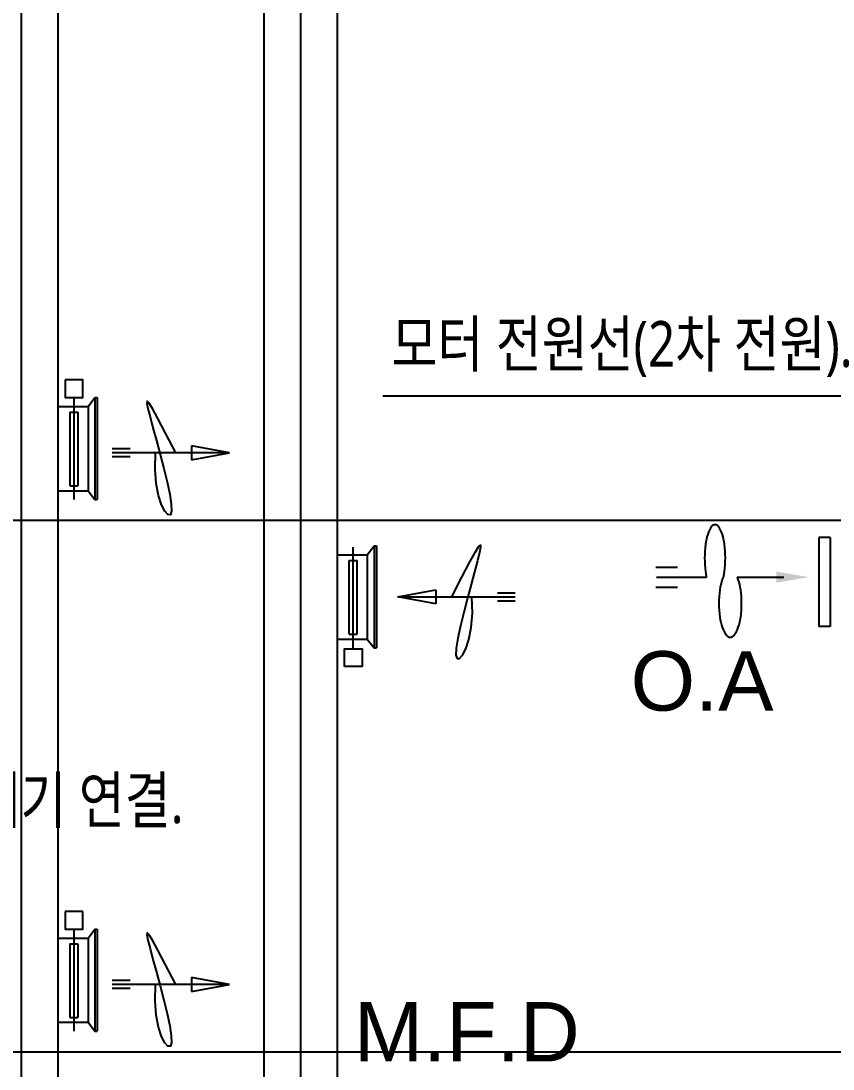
# Model space of a CAD drawing. Header units: millimetres. Extents: x 8533 to 164433, y 5768 to 115327.
# Drawn here: x 40768 to 46090, y 25303 to 32174 of the extents above; entities that cross this region are included whole.
import ezdxf
from ezdxf.enums import TextEntityAlignment as Align

# ---------------------------------------------------------------- set-up
doc = ezdxf.new("R2010")
doc.units = ezdxf.units.MM
doc.header["$LTSCALE"] = 250
for name, color, linetype in [('AA-XXXX-DIMS', 7, 'Continuous'), ('ARC', 8, 'Continuous'), ('FTEXT', 2, 'Continuous'), ('OUT', 4, 'Continuous'), ('p', 3, 'Continuous'), ('st', 4, 'Continuous'), ('전실제연_인버터', 3, 'Continuous')]:
    doc.layers.add(name, color=color, linetype=linetype)
doc.styles.add('DM', font='')
doc.styles.add('STYLE1', font='arial.ttf')
doc.styles.add('맑은고딕', font='')
doc.styles.get('DM').set_extended_font_data('Malgun Gothic')
doc.styles.get('맑은고딕').set_extended_font_data('Malgun Gothic')
doc.dimstyles.new('DIM_40', dxfattribs={"dimscale": 250, "dimtxt": 3, "dimasz": 1.5, "dimexe": 2, "dimexo": 2.5, "dimgap": 1, "dimtad": 1, "dimdec": 0, "dimzin": 0, "dimdsep": 46, "dimtxsty": '맑은고딕', "dimblk1": 'DIMDOT', "dimblk2": 'DIMDOT', "dimsah": 1, "dimcen": 0.09, "dimdle": 2, "dimclrd": 7, "dimclre": 7, "dimclrt": 3, "dimadec": 0, "dimazin": 0, "dimtfac": 1, "dimtdec": 0, "dimtix": 1, "dimtmove": 2, "dimatfit": 3, "dimldrblk": 'DIMDOT', "dimfxl": 1, "dimtolj": 1, "dimtzin": 0, "dimarcsym": 0})

# ---------------------------------------------------------------- blocks, each defined once
blk = doc.blocks.new('DIMDOT')
at = {"layer": 'AA-XXXX-DIMS'}
for p, q in [((0, -1.5), (0, 1.5)), ((-1.5, 0), (1.5, 0))]:
    blk.add_line(p, q, dxfattribs=at)
for radius in [0.5, 0.25]:
    blk.add_circle((0, 0), radius, dxfattribs=at)

msp = doc.modelspace()

# ---------------------------------------------------------------- linework, layer by layer
at = {"layer": 'ARC'}
for p, q in [((19210.6, 28899.9), (124753.7, 28899.9)), ((19210.6, 25415.1), (124753.6, 25415.1))]:
    msp.add_line(p, q, dxfattribs=at)
at = {"layer": 'OUT'}
for p, q in [((41114.9, 29705.1), (41114.9, 29036.9)), ((41207.2, 29645.3), (41251.8, 29705.1)), ((41251.8, 29705.1), (41267.4, 29705.1)), ((41251.8, 29705.1), (41251.8, 29036.9)), ((41267.4, 29705.1), (41267.4, 29036.9)), ((41010.9, 29645.3), (41207.2, 29645.3)), ((41207.2, 29645.3), (41207.2, 29094.1)), ((41088.9, 29608.9), (41088.9, 29125.3)), ((41088.9, 29608.9), (41141, 29608.9)), ((41141, 29608.9), (41141, 29125.3)), ((41010.9, 29094.1), (41207.2, 29094.1)), ((41088.9, 29125.3), (41141, 29125.3)), ((41207.2, 29094.1), (41251.8, 29036.9)), ((41251.8, 29036.9), (41267.4, 29036.9)), ((42945.4, 28056.8), (42945.4, 28725)), ((43037.6, 28673), (43082.3, 28732.8)), ((43082.3, 28732.8), (43082.3, 28064.6)), ((43082.3, 28732.8), (43097.9, 28732.8)), ((43097.9, 28732.8), (43097.9, 28064.6)), ((42841.4, 28673), (43037.6, 28673)), ((43037.6, 28673), (43037.6, 28121.8)), ((42919.4, 28636.6), (42971.4, 28636.6)), ((42919.4, 28153), (42919.4, 28636.6)), ((42971.4, 28153), (42971.4, 28636.6)), ((42841.4, 28121.8), (43037.6, 28121.8)), ((42919.4, 28153), (42971.4, 28153)), ((43037.6, 28121.8), (43082.3, 28064.6)), ((43082.3, 28064.6), (43097.9, 28064.6)), ((41114.9, 26220.3), (41114.9, 25552.1)), ((41207.2, 26160.5), (41251.8, 26220.3)), ((41251.8, 26220.3), (41267.4, 26220.3)), ((41251.8, 26220.3), (41251.8, 25552.1)), ((41267.4, 26220.3), (41267.4, 25552.1)), ((41010.9, 26160.5), (41207.2, 26160.5)), ((41088.9, 26124.1), (41088.9, 25640.5)), ((41088.9, 26124.1), (41141, 26124.1)), ((41141, 26124.1), (41141, 25640.5)), ((41207.2, 26160.5), (41207.2, 25609.3)), ((41088.9, 25640.5), (41141, 25640.5)), ((41010.9, 25609.3), (41207.2, 25609.3)), ((41207.2, 25609.3), (41251.8, 25552.1)), ((41251.8, 25552.1), (41267.4, 25552.1))]:
    msp.add_line(p, q, dxfattribs=at)
msp.add_lwpolyline([(41057.2, 29820.6), (41057.2, 29705.1), (41172.7, 29705.1), (41172.7, 29820.6)], close=True, dxfattribs=at)
msp.add_lwpolyline([(41057.2, 29705.1), (41172.7, 29705.1)], dxfattribs=at)
at = {"layer": 'OUT', "elevation": 0}
msp.add_lwpolyline([(42887.7, 27941.3), (42887.7, 28056.8), (43003.2, 28056.8), (43003.2, 27941.3)], close=True, dxfattribs=at)
for points in [[(41057.2, 26335.8), (41057.2, 26220.3), (41172.7, 26220.3), (41172.7, 26335.8)], [(41172.7, 26335.8), (41057.2, 26335.8)], [(41057.2, 26220.3), (41172.7, 26220.3)]]:
    msp.add_lwpolyline(points, dxfattribs=at)
at = {"layer": 'p', "color": 4, "linetype": 'Continuous'}
for p, q in [((42360.8, 16846.5), (42360.8, 94152.9)), ((42841.4, 16846.5), (42841.4, 93679)), ((41010.9, 15017.4), (41010.9, 91125.6))]:
    msp.add_line(p, q, dxfattribs=at)
at = {"layer": 'p', "color": 1}
for p, q in [((42601.1, 16846.5), (42601.1, 93916)), ((40770.6, 15017.4), (40770.6, 91125.6)), ((41482.3, 29367.9), (41365.6, 29367.9)), ((42135.1, 29342), (41365.6, 29342)), ((41482.3, 29316.1), (41365.6, 29316.1)), ((43238.4, 28398.7), (44008, 28398.7)), ((43891.2, 28424.6), (44008, 28424.6)), ((43891.2, 28372.8), (44008, 28372.8)), ((41482.3, 25883.1), (41365.6, 25883.1)), ((42135.1, 25857.2), (41365.6, 25857.2)), ((41482.3, 25831.3), (41365.6, 25831.3))]:
    msp.add_line(p, q, dxfattribs=at)
at = {"layer": 'p', "color": 1, "linetype": 'Continuous'}
for p, q in [((41886.4, 29388.4), (41886.4, 29295.6)), ((42135.1, 29342), (41886.4, 29388.4)), ((41886.4, 29295.6), (42135.1, 29342)), ((43238.4, 28398.7), (43487.1, 28445.1)), ((43487.1, 28445.1), (43487.1, 28352.3)), ((43487.1, 28352.3), (43238.4, 28398.7)), ((42135.1, 25857.2), (41886.4, 25903.6)), ((41886.4, 25903.6), (41886.4, 25810.8)), ((41886.4, 25810.8), (42135.1, 25857.2))]:
    msp.add_line(p, q, dxfattribs=at)
at = {"layer": 'p', "color": 1}
for points in [[(41781.8, 29342), (41715.9, 29471.4), (41665.7, 29567.7), (41629.7, 29633.3), (41606.6, 29670.4), (41594.8, 29681.1), (41593, 29667.9), (41599.7, 29632.7), (41613.4, 29578), (41632.7, 29506.4), (41655.6, 29422.6), (41680.1, 29332), (41704.1, 29239.8), (41725.6, 29151.2), (41742.5, 29071.5), (41752.9, 29005.9), (41754.7, 28959.7), (41746.7, 28937), (41731.2, 28937.5), (41711.1, 28959.5), (41689.6, 29001.8), (41669.6, 29062.6), (41654.3, 29140.6), (41646.7, 29234.2), (41649.8, 29342)], [(43591.7, 28398.7), (43657.7, 28528.1), (43707.9, 28624.4), (43743.8, 28690), (43767, 28727.1), (43778.7, 28737.8), (43780.5, 28724.6), (43773.9, 28689.4), (43760.1, 28634.7), (43740.8, 28563.1), (43717.9, 28479.3), (43693.5, 28388.7), (43669.5, 28296.5), (43648, 28207.9), (43631, 28128.2), (43620.6, 28062.6), (43618.8, 28016.4), (43626.8, 27993.7), (43642.3, 27994.2), (43662.4, 28016.2), (43684, 28058.5), (43703.9, 28119.3), (43719.2, 28197.3), (43726.8, 28291), (43723.7, 28398.7)], [(41781.8, 25857.2), (41715.9, 25986.6), (41665.7, 26082.9), (41629.7, 26148.5), (41606.6, 26185.6), (41594.8, 26196.3), (41593, 26183.1), (41599.7, 26147.9), (41613.4, 26093.2), (41632.7, 26021.6), (41655.6, 25937.8), (41680.1, 25847.2), (41704.1, 25755), (41725.6, 25666.4), (41742.5, 25586.7), (41752.9, 25521.1), (41754.7, 25474.9), (41746.7, 25452.2), (41731.2, 25452.7), (41711.1, 25474.7), (41689.6, 25517), (41669.6, 25577.8), (41654.3, 25655.8), (41646.7, 25749.4), (41649.8, 25857.2)]]:
    msp.add_lwpolyline(points, dxfattribs=at)
at = {"layer": 'st', "color": 4}
for p, q in [((46070.8, 28787.6, 0), (45997.9, 28787.6, 0)), ((45997.9, 28787.6, 0), (45997.9, 28203.7, 0)), ((46070.8, 28787.6, 0), (46070.8, 28203.7, 0)), ((46070.8, 28203.7, 0), (45997.9, 28203.7, 0))]:
    msp.add_line(p, q, dxfattribs=at)
at = {"layer": 'st', "color": 1}
for p, q in [((44929.6, 28592.9, 0), (45070.3, 28592.9, 0)), ((44932.5, 28527.4, 0), (45261.4, 28527.4, 0)), ((45370.5, 28527.4, 0), (45372.3, 28527.4, 0)), ((45463, 28527.4, 0), (45767.8, 28527.4, 0)), ((44929.6, 28462, 0), (45070.3, 28462, 0))]:
    msp.add_line(p, q, dxfattribs=at)
at = {"layer": 'st', "color": 1, "elevation": 0}
for points in [[(45372.3, 28527.4, 0.02484), (45379, 28564.5, 0.032193), (45384.8, 28653.7, 0.032193), (45379, 28742.8, 0.043567), (45364.9, 28807.3, 0.086075), (45337.5, 28860.7, 0.23532), (45316.9, 28870.9, 0.23532), (45296.3, 28860.7, 0.086075), (45268.9, 28807.3, 0.043567), (45254.7, 28742.8, 0.032193), (45249, 28653.7, 0.032193), (45254.7, 28564.5, 0.02484), (45261.4, 28527.4)], [(45370.5, 28527.4, 0.025799), (45364, 28511, 0.046785), (45348.4, 28445.3, 0.034822), (45342.1, 28354.9, 0.034822), (45348.4, 28264.6, 0.046785), (45364, 28198.9, 0.089905), (45393.7, 28145.2, 0.225171), (45416.7, 28134.3, 0.225171), (45439.8, 28145.2, 0.089905), (45469.5, 28198.9, 0.046785), (45485.1, 28264.6, 0.034822), (45491.4, 28354.9, 0.034822), (45485.1, 28445.3, 0.046785), (45469.5, 28511, 0.025799), (45463, 28527.4)]]:
    msp.add_lwpolyline(points, format="xyb", dxfattribs=at)
at = {"layer": 'st', "color": 1}
msp.add_solid([(45718.7, 28491.6, 0), (45718.7, 28563.3, 0), (45933.9, 28527.4, 0)], dxfattribs=at)

# ---------------------------------------------------------------- texts
at = {"layer": 'FTEXT', "style": 'DM', "width": 0.8}
for s, p in [('모터 전원선(2차 전원).', (43196.3, 30056.4, 0)), ('중계기 연결.', (40162.1, 27065.8))]:
    msp.add_text(s, height=300, dxfattribs=at).set_placement(p, align=Align.MIDDLE_LEFT)
at = {"layer": 'st', "color": 2, "style": 'STYLE1'}
for s, p in [('O.A', (44763.8, 27652.4, 0)), ('M.F.D', (42950.1, 25352.5))]:
    msp.add_text(s, height=389.35, dxfattribs=at).set_placement(p)

# ---------------------------------------------------------------- leaders
at = {"layer": '전실제연_인버터', "color": 1}
msp.add_leader([(48449.5, 26999.3), (46919.8, 29713), (43140.2, 29713)], dimstyle='DIM_40', override={"dimgap": 1, "dimtad": 0, "dimclrd": 1, "dimldrblk": 'Open90'}, dxfattribs=at)

doc.saveas('drawing.dxf')
